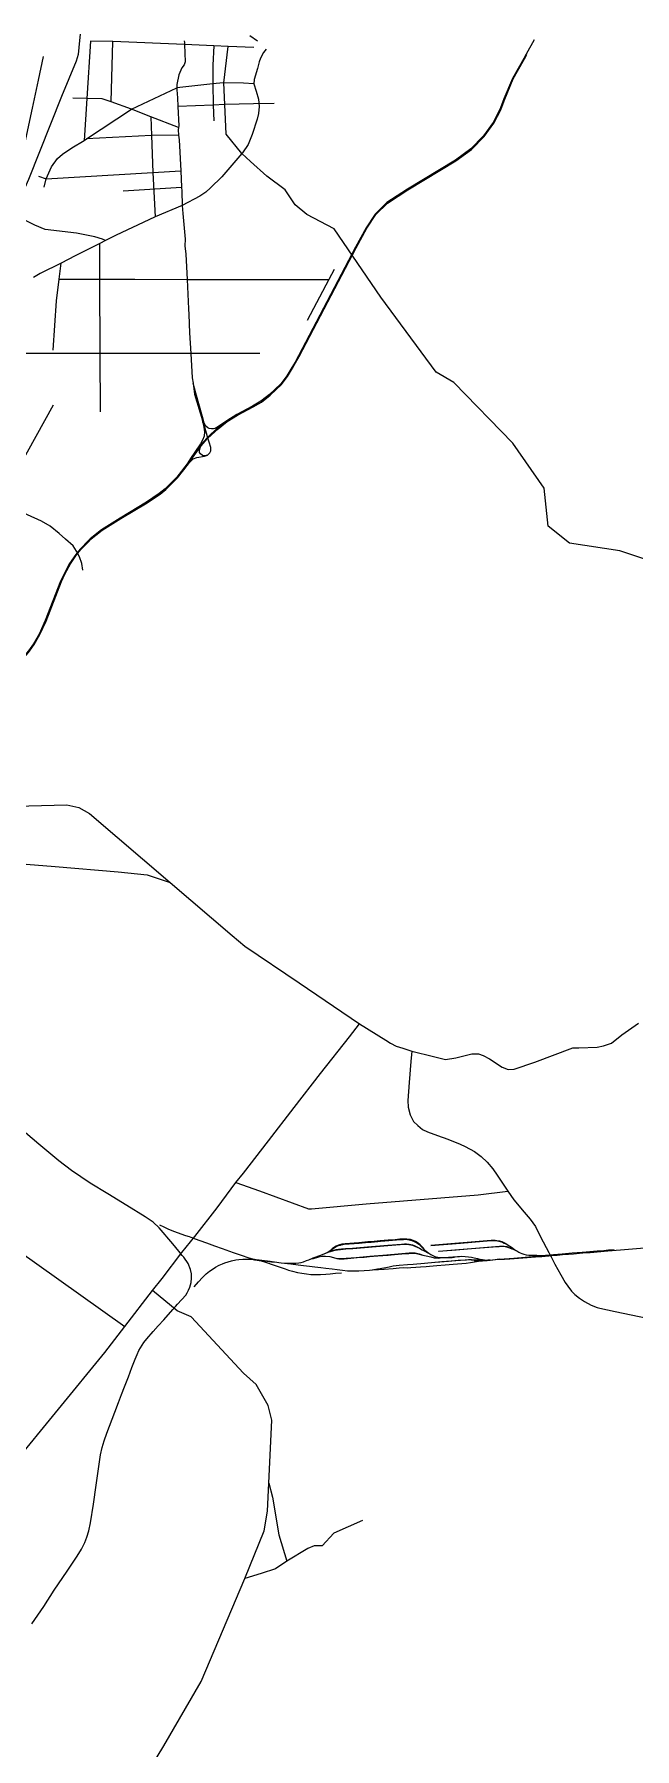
# Model space of a CAD drawing. Header units: millimetres. Extents: x 170 to 95391, y -643 to 69125.
# Drawn here: x 67013 to 75102, y 45390 to 68497 of the extents above; entities that cross this region are included whole.
import ezdxf

# ---------------------------------------------------------------- set-up
doc = ezdxf.new("R2010")
doc.units = ezdxf.units.MM
for name, color, linetype in [('railways', 4, 'Continuous'), ('roads_1', 1, 'Continuous'), ('roads_2', 2, 'Continuous'), ('roads_3', 3, 'Continuous')]:
    doc.layers.add(name, color=color, linetype=linetype)

msp = doc.modelspace()

# ---------------------------------------------------------------- linework, layer by layer
at = {"layer": 'railways'}
for points in [[(67631.11, 68497.48), (67622.86, 68411.53), (67604.93, 68224.98), (67578.44, 68135.6), (67381.12, 67660.74), (66936.79, 66541.86), (66727.1, 66067.67)], [(67622.86, 68411.53)], [(67631.11, 68497.48)], [(66553.18, 65819.93), (66676.2, 66178.97), (66744.98, 66420.26), (66810.01, 66679.85), (66870.81, 66959.95), (66987.27, 67502.31), (67067.23, 67877.5), (67134.61, 68198.34)], [(68958.79, 52096.47), (68877.57, 52194.67), (68696.76, 52408.97), (68613.22, 52487.75), (68506.34, 52560.75), (68260.05, 52710.19), (68003.53, 52869.42), (67767.52, 53011.78), (67514.89, 53181.78), (67345.52, 53315.62), (67072.65, 53539.71), (65998.12, 54452.65), (65590.32, 54757.5)], [(68701.29, 52452.5), (68757.46, 52422.18), (68812.7, 52395.87), (68863.75, 52374.75), (68936.8, 52347.38), (69048.52, 52309.09), (69099.44, 52291.87)], [(69099.44, 52291.87), (69119.87, 52284.97), (69178.78, 52263.23)], [(69178.78, 52263.23), (69243.63, 52240.29), (69333.52, 52207.48), (69442.16, 52168.25), (69546.21, 52130.19), (69691.59, 52078.32), (69812.29, 52036.73), (69888.05, 52011.82), (69936.09, 51998.92), (70003.87, 51986.1)], [(70928.18, 52065.71), (70956.85, 52079.21), (70982.05, 52093.68), (70999.46, 52105.03), (71029.99, 52125.83), (71053.39, 52141.7), (71082.08, 52158.22), (71110.74, 52170.61), (71136.46, 52179.28), (71156.2, 52184.68), (71169.53, 52187.08), (71189.11, 52189.3), (71321.27, 52200.08), (71391.51, 52206.13), (71473.97, 52212.93), (71552.82, 52219.21), (71642.08, 52226.66), (71678.73, 52230.02), (71737.03, 52234.64), (71895.14, 52246.9), (71986.62, 52254.76), (72020.07, 52256.22), (72062.5, 52250.98), (72099.63, 52241.64), (72132.57, 52228.46), (72168.66, 52208.91), (72201.66, 52184.13), (72222.77, 52164.53), (72240.3, 52147.72), (72271.46, 52116.33), (72293.53, 52095.9), (72311.02, 52081.02), (72328.28, 52069.04), (72357.58, 52049.94)], [(72271.46, 52116.33), (72250.93, 52140.06), (72234.41, 52160.46), (72211.51, 52183.24), (72182.93, 52206.06), (72150.31, 52226.27), (72116.96, 52241.25), (72079.99, 52252.66), (72034.38, 52259.85), (72019.12, 52259.95), (71991.51, 52259.98), (71938.49, 52256.17), (71876.02, 52250.33), (71778.85, 52242.79), (71673.35, 52234.33), (71591.16, 52227.66), (71505.1, 52220.33), (71383.22, 52210.46), (71200.66, 52195.03), (71154.42, 52189.11), (71113.56, 52177.35), (71082.12, 52164.02), (71055.65, 52148.45), (71027.51, 52128.74)], [(72356.56, 52176.73), (73166.24, 52243.29), (73196.38, 52244.86), (73222.66, 52244.41), (73243.35, 52242.04), (73279.85, 52235.13), (73310.41, 52225.96), (73339.96, 52213.09), (73364.11, 52199.67), (73395.77, 52178.89), (73419.12, 52162.83), (73454.11, 52139.38), (73488.7, 52116.23), (73512.25, 52101.16), (73539.03, 52084.79)], [(72357.72, 52172.45), (72757.27, 52204.9), (73166.12, 52238.25), (73193.99, 52239.83), (73219.89, 52239.78), (73254.35, 52235.58), (73288.93, 52227.55), (73319.57, 52216.83), (73343.93, 52205.45), (73363.99, 52195.38), (73395.77, 52178.89)], [(68917.19, 51350.23), (68943.55, 51379.87), (69052.94, 51504.28), (69073.46, 51533.91), (69092.28, 51569.07), (69110.19, 51611.51), (69125.74, 51673.79), (69131.11, 51733.28), (69128.99, 51791.48), (69116.33, 51850.13), (69086.93, 51928.16), (69028.05, 52014), (69006.68, 52039.44)], [(69006.68, 52039.44), (68958.79, 52096.47)], [(70339.7, 51940.81), (70493.47, 51934.25), (70537.18, 51934.11), (70576.61, 51938.28), (70609.68, 51945.26), (70642.07, 51954.16), (70681.99, 51969.37), (70711.61, 51981.2), (70768.93, 52004.31), (70871.98, 52043.98), (70928.18, 52065.71), (70984.24, 52087.59), (71023.6, 52103.5), (71047, 52110.97), (71078.44, 52118.35), (71111.49, 52122.56), (71150.37, 52125.76), (71172.72, 52127.42), (71205.48, 52130.4), (71298.9, 52137.68), (71399.03, 52146.42), (71553.93, 52159.32), (71775.18, 52177.87), (71962.08, 52192.91), (72001.34, 52195.58), (72025.76, 52195.71), (72064.31, 52192.16), (72109.33, 52180.98), (72141.86, 52167.93), (72166.35, 52155.78), (72201.32, 52136.51), (72238.39, 52116.4), (72276, 52096.14), (72307.94, 52077.45), (72357.58, 52049.94), (72380.27, 52037.79), (72408.93, 52025.88), (72450.28, 52014.37), (72483.34, 52009.55), (72538.01, 52009.07)], [(70711.61, 51981.2), (70742.76, 51991.36), (70773.34, 51999.45), (70846.49, 52018.98), (70886.37, 52027.57), (70938.42, 52029.86), (70993.59, 52022.48), (71043.74, 52010.15), (71088.9, 51998.68), (71117.32, 51994.09), (71151.16, 51992.63), (71188.5, 51994.34), (71279.15, 52002.47), (71363.01, 52009.54), (71457.54, 52016.67), (71527.65, 52022.73), (71639.4, 52031.98), (71708.53, 52037.49), (71782.52, 52043.79), (71864.29, 52050.47), (71965.62, 52058.4), (72058.36, 52066.53), (72097.79, 52069.32), (72133.85, 52068.13), (72163.52, 52063.67), (72197.05, 52055.86), (72246.65, 52044.24), (72294.44, 52032.35), (72353.39, 52018.63), (72399.39, 52007.72), (72425.59, 52004.37), (72454.17, 52003.23), (72481.79, 52004.58), (72538.01, 52009.07), (72558.98, 52010.87), (72592.71, 52014.12), (72649.9, 52018.46), (72716.39, 52023.99), (72743.6, 52026.18), (72772.75, 52027.65), (72817.98, 52025.86), (72865.26, 52021.01), (72904.21, 52014.85), (72938.29, 52006.9), (72984.7, 51995.31), (73015.74, 51989.31), (73050.26, 51984.27), (73077.3, 51980.66), (73105.44, 51976.76)], [(70984.24, 52087.59), (71004.81, 52093.68), (71033.44, 52101.37), (71064.94, 52108.91), (71097.58, 52115.89), (71137.43, 52120.05), (71173.67, 52123.14), (71212.12, 52126.49), (71306.37, 52133.21), (71774.05, 52170.76), (71997.7, 52190.22), (72026.85, 52191.28), (72059.29, 52188.19), (72108.47, 52176.02), (72141.97, 52162.96), (72201.32, 52136.51)], [(70999.46, 52105.03), (71016.62, 52118.87), (71027.51, 52128.74)], [(71043.74, 52010.15), (71082, 52003.83), (71123.31, 51999.02), (71168.13, 51998.61), (71215.05, 52002.04), (71349.84, 52013.1), (71533.01, 52028.35), (71707.35, 52043.08), (71867.94, 52055.85), (72065.39, 52071.76), (72107.59, 52074.26), (72144.62, 52071.68), (72196.58, 52060.45), (72213.47, 52054.7), (72246.65, 52044.24)], [(71636.02, 51857.34), (71672.32, 51862.77), (71697.46, 51867.45), (71748.73, 51877.76), (71794.43, 51886.58), (71845.84, 51896.89), (71887.23, 51904.23), (71930.74, 51908.13), (72042.64, 51917.01), (72119.6, 51922.98), (72271.75, 51935.91), (72505.18, 51954.98), (72817.92, 51980.3), (72861.59, 51983.05), (72905.55, 51982.4), (73009.72, 51979.68), (73048.29, 51979.04), (73105.44, 51976.76), (73123.89, 51976.23), (73157.19, 51976.71), (73192.32, 51979.4), (73223.26, 51982.01), (73275.68, 51986.77), (73307.48, 51989.2), (73341.94, 51992.22), (73471.72, 52002.46), (73829.66, 52031.55), (73857.5, 52034.1)], [(73483.49, 52112.78), (73452.35, 52125.52), (73419.4, 52138.29), (73394.2, 52146.87), (73356.79, 52155.09), (73316.84, 52158.09), (73274.38, 52155.74), (73252.86, 52154.07), (72904.93, 52125.63), (72696.83, 52108.74), (72460.66, 52089.69)], [(72461.24, 52095.45), (72680.73, 52113.83), (72958.52, 52136.34), (73280.1, 52163.15), (73313.28, 52165.02), (73345.6, 52162.9), (73379.42, 52157.44), (73412.79, 52146.61), (73439.22, 52135.41), (73483.49, 52112.78), (73501.47, 52103.55), (73539.03, 52084.79), (73560.75, 52073.52), (73581.88, 52063.83), (73609.88, 52054.1), (73642.12, 52047.16), (73674.57, 52043.65), (73713.91, 52042.63), (73785.03, 52040.35), (73837.02, 52039.35), (73865.86, 52038.47), (73901.37, 52037.85)], [(72558.98, 52010.87), (72581.65, 52010.04), (72613.49, 52010.34), (72645.01, 52013.12), (72668.06, 52016.29), (72682.65, 52019.09), (72716.39, 52023.99)], [(73349.77, 51989.15), (73418.06, 51992.31), (73537.09, 52001.13), (73653.61, 52011.14), (73767.85, 52020.83), (73849.97, 52026.72), (73946.39, 52035.26), (73985.71, 52038.36), (74023.9, 52041.66), (74058.7, 52044.51), (74131.78, 52050.37), (74210.61, 52056.76), (74276.3, 52062.47), (74357.82, 52069.13), (74403.79, 52072.9), (74463.2, 52078.08), (74501.85, 52080.56), (74738.22, 52100.46), (74912.39, 52114.88), (75394.15, 52156.93)], [(74823.76, 52113.65), (74748.99, 52107.77), (74685.12, 52102.22), (74598.31, 52094.91), (74499.58, 52087.13), (74395.55, 52078.72), (74260.05, 52067.24), (74123.07, 52056.32), (74009.63, 52047.08), (73972.33, 52043.87), (73929.55, 52040.03), (73911.33, 52038.42), (73901.37, 52037.85), (73857.5, 52034.1)], [(73929.55, 52040.03), (73954.57, 52040.93), (73962.62, 52041.07)], [(74023.9, 52041.66), (74003.75, 52041.4), (73980.36, 52041.25), (73962.62, 52041.07)], [(69166.51, 51617.47), (69226.46, 51683.73), (69280.8, 51743.14), (69330.72, 51790.44), (69373.93, 51827.26), (69420.64, 51859.2), (69453.43, 51878.55), (69503.63, 51905.75), (69546.88, 51927.6), (69580.58, 51939.65), (69624.33, 51954.34), (69670.23, 51967.4), (69726.83, 51979.19), (69768.77, 51985.53), (69824.51, 51989.08), (69877.93, 51990.03), (69927.11, 51986.34), (69962.06, 51982.84), (69977.65, 51981.29), (70032.38, 51975.28), (70113.37, 51963.94), (70207.91, 51953.37), (70247.15, 51953.05)], [(69962.06, 51982.84), (70070.86, 51964.92), (70128.53, 51946.19), (70246.28, 51906.44), (70392.89, 51857.11), (70438.32, 51841.88), (70491.2, 51825.73), (70560.06, 51808.79), (70617.2, 51798.48), (70680.53, 51789.19), (70737.6, 51784.06), (70806.75, 51781.96), (70870.24, 51783.61), (70939.94, 51788.45), (70999.52, 51793.05), (71070.79, 51799.25), (71152.57, 51804.7)], [(70003.87, 51986.1), (70041.79, 51978.2), (70189.55, 51960.65), (70247.15, 51953.05), (70339.7, 51940.81), (70468.02, 51926.44), (70566.34, 51913.51), (70640.66, 51905.04), (70719.48, 51895.27), (70791.93, 51886.61), (70874.57, 51875.55), (70941.04, 51867.22), (71025.55, 51856.93), (71093.59, 51848.4), (71167.41, 51839.06), (71230.55, 51833), (71271.28, 51830.19), (71326.41, 51829.07), (71384.42, 51830.75), (71527.68, 51841.59), (71567.39, 51844.38), (71651.08, 51849.57), (71725.02, 51855.9), (71846.88, 51862.9), (71928.02, 51870.73), (71983.44, 51874.48), (72046, 51873.16), (72086.79, 51874.44), (72151.24, 51880.07), (72214.88, 51884.28), (72294.41, 51890.77), (72337.56, 51894.75), (72436.34, 51902.91), (72550.05, 51912.09), (72658.08, 51921.47), (72773.84, 51930.62), (72832.36, 51934.86), (72889.36, 51944.47), (72942.75, 51954.19), (72999.49, 51963.6)], [(71527.68, 51841.59), (71563.93, 51847.02), (71585.6, 51850.62), (71614.71, 51855.34), (71636.02, 51857.34), (71674.19, 51860.04)], [(72984.81, 51967.55), (72944.17, 51970.56), (72920.47, 51974.15), (72897.2, 51976.76), (72866.59, 51978.41), (72834.7, 51976.86), (72725.35, 51968.35), (72592.83, 51957.44), (72418.1, 51942.7)], [(72937.51, 51969.08), (72984.81, 51967.55), (73013.81, 51966.96), (73052.67, 51968.16)], [(73157.19, 51976.71), (73121.51, 51973.48), (73061, 51968.89), (73052.67, 51968.16), (72999.49, 51963.6)], [(73061, 51968.89), (73092.49, 51969.38), (73114.28, 51969.1)], [(73275.68, 51986.77), (73247.5, 51982.74), (73225.11, 51978.67), (73185.05, 51973.61), (73151.91, 51971.04), (73114.28, 51969.1)], [(73307.48, 51989.2), (73334.66, 51989.53), (73349.77, 51989.15)], [(66978.94, 47072.26), (67139.46, 47308.19), (67281.41, 47526.95), (67454.53, 47783.83), (67589.32, 47985.91), (67647.43, 48079.99), (67694.13, 48168.75), (67722.82, 48243.58), (67749.42, 48327.61), (67771.26, 48433.8), (67809.26, 48686.16), (67847.28, 48941.21), (67878.01, 49160.67), (67906.37, 49349.93), (67927.01, 49451.47), (67952.12, 49538.71), (67991.93, 49642.63), (68098.48, 49926.24), (68147.46, 50056.82), (68188.05, 50164.36), (68227.84, 50267.71), (68280.32, 50403.16), (68327.79, 50529.68), (68372.73, 50642.98), (68397.82, 50705.69), (68422.01, 50758.14), (68465.61, 50831.52), (68488.75, 50865.86), (68530.7, 50916.86), (68615.24, 51011.82), (68683.8, 51088.55), (68757.66, 51169.01), (68880.59, 51309.59)], [(68880.59, 51309.59), (68917.19, 51350.23)]]:
    msp.add_lwpolyline(points, dxfattribs=at)
at = {"layer": 'roads_1'}
for points in [[(73747.5, 68421.46), (73640.39, 68231.27)], [(73640.39, 68231.27), (73607.75, 68171.52), (73454.32, 67900.63), (73341.32, 67629.44), (73286.49, 67485.7), (73194.02, 67306.82), (73064.57, 67126.84), (72894.39, 66954.54), (72687.27, 66801.87), (72040.1, 66409.08), (71762.59, 66229.26), (71605.57, 66074.85), (71483.31, 65889.42), (71339.16, 65626.76), (70570.58, 64162.61)], [(70579.4, 64156.24), (71349.75, 65621.12), (71493.61, 65883.27), (71614.91, 66067.25), (71770.16, 66219.92), (72046.5, 66398.98), (72693.98, 66791.95), (72902.29, 66945.51), (73073.79, 67119.14), (73204.28, 67300.59), (73297.48, 67480.83), (73352.48, 67625.04), (73465.12, 67895.39), (73618.25, 68165.73), (73650.79, 68225.3)], [(70525.76, 64077.24), (70482.54, 64005.8), (70415.58, 63892.49), (70334.76, 63786.88), (70182.09, 63642.41), (70065.32, 63550.69), (69954.29, 63486.77), (69743.55, 63374.12), (69605.7, 63288.45), (69480.45, 63187.97), (69390.25, 63108.44)], [(69398.46, 63099.72), (69488.2, 63178.84), (69612.68, 63278.7), (69749.58, 63363.78), (69960.13, 63476.34), (70072.08, 63540.78), (70190.82, 63634.05), (70344.1, 63779.35), (70425.03, 63886.36), (70492.46, 63998.91), (70534.03, 64069.97)], [(70570.58, 64162.61), (70525.76, 64077.24)], [(70534.03, 64069.97), (70579.4, 64156.24)], [(69264.17, 63335.03), (69283.97, 63268.87), (69297.21, 63201.43), (69304.31, 63141.33), (69299.4, 63080.85), (69281.21, 63026.5), (69251.15, 62976.4), (69119.12, 62778.41)], [(69309.53, 63202.2), (69299.62, 63256.6), (69277.37, 63341.95)], [(69347.33, 62824.27), (69379.34, 62855.43), (69390.7, 62883.07), (69390.99, 62929.28), (69347.31, 63073.65), (69309.53, 63202.2), (69283.97, 63268.87)], [(69605.7, 63288.45), (69533.87, 63240.36), (69473.54, 63197.6), (69449.49, 63185.43), (69427.63, 63180.21), (69399.35, 63178.78), (69371.11, 63184.59), (69349.08, 63194.64), (69325.25, 63215.7), (69299.62, 63256.6)], [(69390.25, 63108.44), (69337.36, 63053.01)], [(69344.19, 63044.93), (69398.46, 63099.72)], [(69337.36, 63053.01), (69230.76, 62931.3), (69119.12, 62778.41), (69070.53, 62709.11), (68931.2, 62526.61), (68775.7, 62370.68), (68697.32, 62306.46), (68522.95, 62189.45), (68169.68, 61977.41), (67916.96, 61818.36), (67834.54, 61752.81)], [(67843.78, 61744.81), (67928.24, 61811.97), (68180.95, 61971.02), (68534.23, 62183.06), (68708.59, 62300.07), (68786.97, 62364.29), (68942.47, 62520.22), (69027.86, 62627.66), (69259.32, 62950.46), (69344.19, 63044.93)], [(69347.33, 62824.27), (69304.63, 62816.78), (69279.35, 62822.03), (69253.61, 62840.69), (69240.01, 62861.68), (69236.44, 62892.53), (69245.53, 62923.29), (69259.32, 62950.46)], [(69027.86, 62627.66), (69104.83, 62728.16), (69153.16, 62774.34), (69200.57, 62793.86), (69304.24, 62809.81), (69347.33, 62824.27)], [(67834.54, 61752.81), (67764.92, 61697.45), (67743.09, 61675.13)], [(67752.3, 61666.63), (67776.19, 61691.06), (67843.78, 61744.81)], [(67743.09, 61675.13), (67628.6, 61558.03), (67570.8, 61486.37), (67488.79, 61366.77), (67417.89, 61236.13), (67367.77, 61127.51), (67160.41, 60595), (67077.97, 60412.68), (67000.64, 60280.19), (66934.76, 60188.31), (66873.68, 60114.79), (66779.08, 60015.67), (66676.53, 59927.69), (66577.32, 59854.43), (65293.54, 59053.21), (65252.01, 59027.29)], [(65258.29, 59017.77), (65672.5, 59276.25), (66588.59, 59848.04), (66687.8, 59921.3), (66790.36, 60009.28), (66884.96, 60108.4), (66946.03, 60181.92), (67011.91, 60273.8), (67089.24, 60406.29), (67171.68, 60588.61), (67379.04, 61121.12), (67429.16, 61229.73), (67500.06, 61360.38), (67582.07, 61479.98), (67639.87, 61551.64), (67752.3, 61666.63)]]:
    msp.add_lwpolyline(points, dxfattribs=at)
at = {"layer": 'roads_2'}
for points in [[(67973.27, 65717.77), (67931.82, 65737.33), (67826.96, 65767.61), (67580.57, 65815.35), (67157.4, 65864.38), (67020.92, 65922.59), (66865.48, 66001.21), (66639.88, 66104.4), (66513.58, 66162.17), (66414.72, 66207.39), (66243.37, 66291.67), (66165.76, 66338.42), (66081.87, 66418.34), (66033.08, 66490.71), (65993.89, 66585.19), (65980.32, 66696.11), (65982.25, 66742.32), (66005.72, 66921.38), (66100.54, 67526.56), (66208.92, 68261.1), (66232.92, 68463.24), (66232.29, 68496.1)], [(70018.61, 68406), (69918.66, 68475.95)], [(70136.02, 68295.24), (70099.39, 68253.88), (70059.76, 68176.86), (70044.48, 68125.18), (70017.98, 68035.23), (69973.6, 67888.81), (69968.99, 67829.91), (70002.19, 67729.28), (70035.82, 67621.11), (70040.83, 67523.3), (70031.83, 67429.57), (70017.41, 67354.12), (69949.7, 67146.77), (69894.32, 67012.34), (69816.36, 66898.06), (69809.92, 66890.68), (69537.42, 66578.15), (69385.93, 66426.5), (69323.72, 66368.78), (69244.02, 66317.09), (69004.86, 66189.65), (68641.04, 66035.04), (68554.29, 65995.37), (68114.36, 65788.96), (67973.27, 65717.77), (67896, 65678.79), (67565.32, 65511.95), (67373.69, 65413.17), (67091.21, 65275.36), (67000.15, 65220.99)], [(70136.02, 68295.24)], [(67961.44, 50729.96), (68230.86, 51081.71), (68604.19, 51566.68), (68734.73, 51726.73), (69001.84, 52077.35), (69173.69, 52292.47), (69475.04, 52680.34), (69727.57, 53023.92), (69830.97, 53149.84), (70168.17, 53582.58), (70515.72, 54033.1), (70869.44, 54492.77), (71258.22, 54983.84), (71394.73, 55162.62)], [(60532.86, 54877.12), (61200.44, 54610.99), (61420.25, 54534.05), (61687.33, 54454.82), (62007.65, 54384.03), (62920.57, 54176.94), (63442.4, 54061.72), (63766.05, 53981.18), (63958.83, 53898.61), (64294.38, 53704.47), (64887.26, 53357.86), (65574.34, 52956.94), (65722.51, 52863.17), (65887.28, 52749.07), (68230.86, 51081.71)], [(72099.18, 54792.39), (72085, 54654.68), (72061.7, 54370.04), (72044.81, 54128.22), (72048.35, 54036.33), (72075.42, 53935.11), (72124.11, 53846), (72180.18, 53787.94), (72241.41, 53737.08), (72310.98, 53704.44), (72446.08, 53653.14), (72584.27, 53603.75), (72749.03, 53538.43), (72818.61, 53507.94), (72944.38, 53439.8), (73033.23, 53372.91), (73113.81, 53297.9), (73191.22, 53205.55), (73251.23, 53119.43), (73391.53, 52907.26), (73474.95, 52790.38), (73612.38, 52621.1), (73691.91, 52529.2), (73766.2, 52428.7), (73832.06, 52290.48), (73944.12, 52080.08), (73958.37, 52052.36)], [(73972.53, 52027.33), (73958.37, 52052.36)], [(73972.53, 52027.33), (73987.82, 52000.11), (74027.89, 51923.3), (74105.97, 51778.44), (74164.33, 51672.93), (74200.47, 51623.7), (74252.41, 51559.08), (74296.83, 51513.81), (74360.1, 51463.48), (74426.05, 51417.07), (74517.04, 51369.13), (74598.42, 51336.48), (74631.25, 51326.51), (74838.73, 51284), (75163.6, 51214.7), (75228.72, 51200.97), (75301.39, 51177.65), (75387.36, 51140.38), (75430.34, 51120.23), (75471.81, 51095.4), (75498.82, 51073.88), (75537.15, 51047.62)], [(62528.73, 44773.67), (63163.31, 46248.5), (63477.03, 46483.32), (64273.43, 46966.86), (65462.34, 47677.04), (67961.44, 50729.96)]]:
    msp.add_lwpolyline(points, dxfattribs=at)
at = {"layer": 'roads_3'}
for points in [[(67770.91, 68404.3), (67721.1, 67631.63), (67684.6, 67065.36)], [(69970.94, 68320.66), (69623.18, 68335.09), (69430.44, 68343.1), (69038.75, 68359.38), (68072.49, 68400.37), (67770.91, 68404.3)], [(68048.29, 67586.9), (68072.49, 68400.37)], [(69033.21, 68408.64), (69037.83, 68384.56), (69038.75, 68359.38), (69047.32, 68125.93), (69031.12, 68087.24), (69002.21, 68046.75), (68958.62, 67950.94), (68933.9, 67819.99), (68934.24, 67774.93), (68934.44, 67748.61), (68942.27, 67638.94), (68947.88, 67524.37), (68960.57, 67265.64), (68955.77, 67241.89), (68949.02, 67208.42), (68956.26, 67136.84), (68962.48, 67075.33), (68987.03, 66655.52), (68998.2, 66435.68), (68999.15, 66384.43), (69004.86, 66189.65), (69014.96, 66080.95), (69044.52, 65735.6), (69042.31, 65645.06), (69054.39, 65534.15), (69070.5, 65194.23), (69089.35, 64796.88), (69096.87, 64719.25), (69104.83, 64473.59), (69121.23, 64196.91), (69140.66, 63869.32), (69154.49, 63793.42)], [(69430.44, 68343.1), (69420.28, 68081.57), (69417.02, 67828.74), (69423.23, 67544.14), (69431.84, 67333.19)], [(75267.29, 61416.38), (74903.47, 61537.66), (74223.4, 61639.64), (73937.76, 61869.84), (73883.42, 62380.17), (73460.68, 62986.54), (72666.22, 63803.21), (72425.2, 63943.38), (71680.88, 64954.73), (71051.72, 65877.22), (70684.02, 66067.16), (70529.1, 66198.65), (70391.03, 66399.37), (70146.32, 66586.38), (69926.26, 66783.54), (69809.92, 66890.68), (69598.7, 67150.65), (69580.24, 67550.68), (69566.71, 67844.07), (69623.18, 68335.09)], [(67145.18, 66438.74), (67172.97, 66550.81), (67243.3, 66709.3), (67324.39, 66825.09), (67394.45, 66881.73), (67517.56, 66966.45), (67684.6, 67065.36), (67718.2, 67087.59), (68322.62, 67487.33), (68934.24, 67774.93)], [(69968.99, 67829.91), (69830.57, 67838.35), (69566.71, 67844.07), (69556.44, 67844.29), (69417.02, 67828.74), (68934.24, 67774.93)], [(68955.77, 67241.89), (68581.35, 67384.71), (68322.62, 67487.33), (68048.29, 67586.9), (67928.06, 67626.54), (67721.1, 67631.63), (67530.61, 67637.32)], [(70244.77, 67564.51), (69968.1, 67558.12), (69580.24, 67550.68), (69423.23, 67544.14), (68947.88, 67524.37)], [(68581.35, 67384.71), (68590.33, 67132.88), (68608.15, 66633.24), (68641.04, 66035.04)], [(68956.26, 67136.84), (68590.33, 67132.88), (67718.2, 67087.59)], [(67068.27, 66584.04), (67172.97, 66550.81), (68608.15, 66633.24), (68987.03, 66655.52)], [(68208.45, 66388.89), (68998.2, 66435.68)], [(67903.98, 63411.16), (67901.21, 64196.59), (67897.7, 65195.95), (67896, 65678.79)], [(67265.82, 64241.47), (67313.68, 64904.12), (67348.23, 65197.14), (67373.69, 65413.17)], [(67348.23, 65197.14), (67897.7, 65195.95), (68368.7, 65198.9), (69070.5, 65194.23), (70982.49, 65193.56)], [(71053.52, 65326.38), (70982.49, 65193.56), (70687.25, 64641.5)], [(69448.07, 64195.9), (69121.23, 64196.91), (67901.21, 64196.59), (66841.61, 64193.4), (66712.19, 64212.52), (66569.4, 64254.38), (66434.18, 64312.98)], [(69542.29, 64195.62), (69448.07, 64195.9)], [(70051.37, 64194.07), (69542.29, 64195.62)], [(69154.49, 63793.42), (69171.14, 63649.23), (69245.93, 63395.72), (69264.17, 63335.03)], [(69277.37, 63341.95), (69188.7, 63662.09), (69154.49, 63793.42)], [(67264.97, 63496.98), (66540.96, 62193.37)], [(67666.43, 61274.8), (67652.65, 61362.63), (67620.44, 61452.61), (67582.43, 61532.52), (67537.79, 61604.23), (67433.81, 61690.6), (67346.16, 61768.71), (67225.46, 61869.37), (67111.07, 61933.38), (66540.96, 62193.37), (66261.18, 62316.58), (65607.04, 62691.53)], [(65915.61, 58073.38), (67450.77, 58111.23), (67614.62, 58077.5), (67757.64, 57994.93), (68843.58, 57067.32), (69679.08, 56349.73), (69850.49, 56207.8), (70581.72, 55713.27), (71394.73, 55162.62), (71751.33, 54940.5), (71812.64, 54901.33), (71889.32, 54861.51), (71978.38, 54832.94), (72099.18, 54792.39), (72393.13, 54720.15), (72554.96, 54680.33), (72692.55, 54703.98), (72908.28, 54755.23), (72998.55, 54755.19), (73059.96, 54732.36), (73145.85, 54686.92), (73317.5, 54575.64), (73397.34, 54546.07), (73477.37, 54550.18), (73754.78, 54642.42), (74268.95, 54838.87), (74348.86, 54838.91), (74595.08, 54845.61), (74681.36, 54863.47), (74788.25, 54899.58), (74930.57, 55012.55), (75153.05, 55170.46)], [(64659.99, 57297.38), (64807.56, 57280.03), (65221.69, 57252.72), (66165.82, 57344.28), (66678.49, 57328.59), (67293.49, 57279.6), (68142.18, 57208.7), (68531.62, 57169.41), (68843.58, 57067.32)], [(69727.57, 53023.92), (70048.99, 52909.06), (70706.14, 52668.56), (70749.23, 52668.29), (71486.28, 52733.1), (72995.19, 52853.98), (73391.53, 52907.26)], [(68158.06, 41667.29), (68097.18, 42148.6), (68151.95, 44281.16), (68207.1, 44518.46), (68759.01, 45429.65), (69261.49, 46296.77), (69849.34, 47686.27), (70107.95, 48326.04), (70154.8, 48591.28), (70172.48, 48971.12), (70211.83, 49816.4), (70163.84, 50017.46), (70001.44, 50300.34), (69830.01, 50452.55), (69124.98, 51212.66), (68936.48, 51290.87), (68604.19, 51566.68)], [(70172.48, 48971.12), (70221.67, 48779.39), (70308.79, 48272.26), (70416.38, 47918.61)], [(71436.97, 48464.76), (71050, 48295.59), (70890.87, 48127.04), (70782.16, 48124.26), (70699.72, 48089.43), (70416.38, 47918.61), (70260.84, 47815), (70067.46, 47750.86), (69849.34, 47686.27)]]:
    msp.add_lwpolyline(points, dxfattribs=at)

doc.saveas('drawing.dxf')
